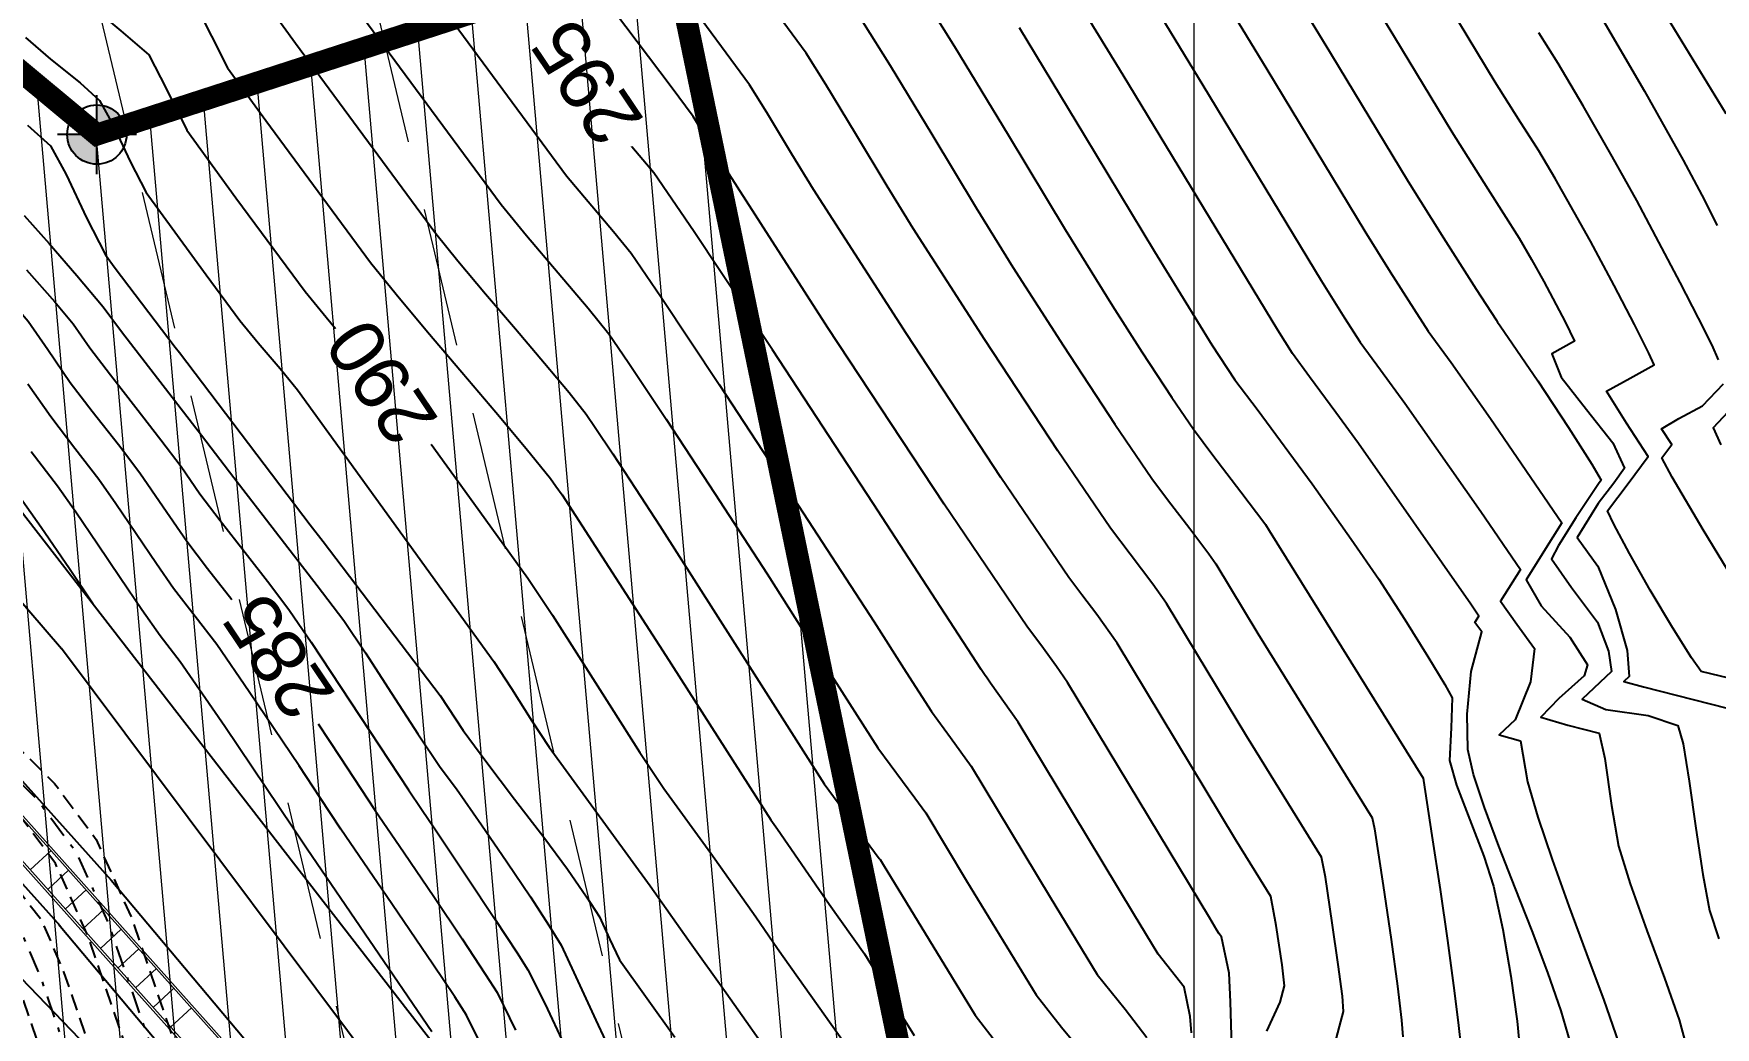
# Model space of a CAD drawing. Header units: metres. Extents: x 62264 to 62602, y 108404 to 109101.
# Drawn here: x 62473.59 to 62511.87, y 108552.24 to 108574.86 of the extents above; entities that cross this region are included whole.
import ezdxf
from ezdxf.enums import TextEntityAlignment as Align

# ---------------------------------------------------------------- set-up
doc = ezdxf.new("R2010")
doc.units = ezdxf.units.M
doc.header["$MEASUREMENT"] = 0
for name, pattern in [('NASCOSTA', [9.525, 6.35, -3.175]), ('TRATTEGGIATA2', [0.375, 0.25, -0.125]), ('TRATTOPUNTO2', [0.5, 0.25, -0.125, 0, -0.125])]:
    doc.linetypes.add(name, pattern=pattern)
for name, color, linetype, lineweight in [('0__Symbol', 7, 'Continuous', 25), ('0_Col__Red_0.50', 14, 'Continuous', 50), ('0_Hatch', 2, 'Continuous', 9)]:
    doc.layers.add(name, color=color, linetype=linetype, lineweight=lineweight)
for name, color, linetype in [('Bâti', 7, 'Continuous'), ('CANALISATION', 2, 'Continuous'), ('Conduite 1000', 170, 'Continuous'), ('coordinate', 2, 'Continuous'), ('curve livello 1m', 2, 'Continuous'), ('curve livello 5m', 7, 'Continuous'), ('LIN025CO', 7, 'Continuous'), ('LINCOLO-ROSSO-025', 10, 'Continuous'), ('Per+Mod Surf', 7, 'Continuous'), ('Strade', 7, 'Continuous'), ('TalusHautBas', 7, 'Continuous')]:
    doc.layers.add(name, color=color, linetype=linetype)
doc.styles.add('ARIAL', font='arial.ttf')

# ---------------------------------------------------------------- blocks, each defined once
blk = doc.blocks.new('CONTORNO')
at = {"layer": 'LINCOLO-ROSSO-025', "linetype": 'NASCOSTA', "lineweight": 0, "ltscale": 0.5, "flags": 128}
blk.add_lwpolyline([(26.165, -94.334), (25.446, -93.474), (-6.877, 42.135), (-4.985, 41.623), (-4.907, 41.912), (-5.109, 41.967), (-4.481, 44.283), (-5.968, 44.686), (9.426, 101.471, 0.76503), (-27.561, 123.114), (-31.83, 118.918, 0.278191), (-69.079, 126.141), (-85.83, 120.005), (-86.105, 120.756), (-102.99, 114.571), (-98.153, 109.314), (-85.2, 114.059), (-84.427, 113.219), (-89.144, 103.05), (-84.307, 97.793), (-77.785, 111.855), (-78.51, 112.191), (-77.184, 115.052, -0.198912), (-74.368, 117.643), (-67.474, 120.163, -0.281645), (-36.074, 114.45, 0.175507), (-40.663, 100.044), (-40.374, 92.645, 0.034114), (-43.469, 92.01), (-53.105, 89.338), (-53.319, 90.109), (-70.647, 85.303), (-66.249, 79.674), (-52.956, 83.36), (-52.253, 82.461), (-57.773, 72.704), (-53.908, 67.757), (-53.375, 67.075), (-47.588, 77.303), (-45.683, 80.67), (-46.38, 81.064), (-46.314, 81.181, -0.14195), (-42.731, 84.682), (-41.604, 85.286, -0.165813), (-34.47, 86.461, -0.072308), (-29.805, 84.968), (-22.578, 81.44), (16.586, -82.868), (15.866, -82.007), (19.27, -96.287), (18.407, -96.98), (19.153, -100.108), (27.051, -106.511), (29.932, -105.824), (28.44, -103.877), (26.165, -94.334)], format="xyb", close=True, dxfattribs=at)
blk = doc.blocks.new('LEV_PLAN')
h = blk.add_hatch(color=256)
h.dxf.hatch_style = 1
h.paths.add_polyline_path([(-0.135, 0), (0, 0), (0, 0.135, 0.414214)])
h.paths.add_polyline_path([(0, 0), (0, -0.135, 0.414214), (0.135, 0)])
for p, q in [((0, -0.18), (0, 0.18)), ((-0.18, 0), (0.18, 0))]:
    blk.add_line(p, q)
blk.add_circle((0, 0), 0.135)
at = {"lineweight": 30, "flags": 106}
blk.add_attdef('VALUE', text='', height=0.25, dxfattribs=at).set_placement((0, 0.3), align=Align.BOTTOM_CENTER)

msp = doc.modelspace()

# ---------------------------------------------------------------- hatches: boundary and pattern name
at = {"layer": '0_Hatch'}
h = msp.add_hatch(dxfattribs=at)
h.set_pattern_fill('ANSI31', color=80, scale=10, angle=50)
h.paths.add_polyline_path([(62442.323, 108573.649), (62456.71, 108587.8), (62475.029, 108572.561), (62488.11, 108576.805), (62493.781, 108549.443), (62532.883, 108500.608), (62517.169, 108487.597)])

# ---------------------------------------------------------------- linework, layer by layer
at = {"layer": '0_Col__Red_0.50', "color": 80, "const_width": 0.5}
msp.add_lwpolyline([(62442.323, 108573.649), (62456.71, 108587.8), (62475.029, 108572.561), (62488.11, 108576.805), (62493.781, 108549.443), (62532.883, 108500.608), (62517.169, 108487.597)], close=True, dxfattribs=at)
at = {"layer": 'Bâti', "linetype": 'Continuous'}
for p, q in [((62450.071, 108583.829), (62475.352, 108555.586)), ((62448.972, 108582.719), (62474.19, 108554.546)), ((62475.352, 108555.586), (62481.069, 108548.782)), ((62474.158, 108554.582), (62479.875, 108547.778))]:
    msp.add_line(p, q, dxfattribs=at)
at = {"layer": 'CANALISATION', "linetype": 'Continuous', "lineweight": 0}
for p, q in [((62449.219, 108582.968), (62478.257, 108550.428)), ((62473.51, 108555.823), (62473.986, 108556.26)), ((62473.91, 108555.375), (62474.385, 108555.812)), ((62474.309, 108554.927), (62474.785, 108555.364)), ((62474.709, 108554.48), (62475.184, 108554.917)), ((62475.109, 108554.032), (62475.584, 108554.469)), ((62475.508, 108553.584), (62475.984, 108554.021)), ((62475.908, 108553.137), (62476.383, 108553.574)), ((62476.307, 108552.689), (62476.783, 108553.126)), ((62476.707, 108552.241), (62477.182, 108552.678))]:
    msp.add_line(p, q, dxfattribs=at)
at = {"layer": 'CANALISATION', "linetype": 'Continuous', "lineweight": 0, "flags": 128}
for points in [[(62478.785, 108550.882), (62449.709, 108583.463)], [(62478.823, 108550.914), (62449.744, 108583.499)], [(62478.295, 108550.461), (62449.254, 108583.004)]]:
    msp.add_lwpolyline(points, dxfattribs=at)
at = {"layer": 'Conduite 1000', "linetype": 'TRATTEGGIATA2', "ltscale": 1.5, "flags": 128}
for points, elevation in [([(62462.951, 108569.266), (62468.482, 108563.313), (62474.066, 108557.787), (62475.014, 108556.513), (62475.806, 108554.754), (62477.042, 108551.158), (62484.673, 108530.139), (62485.796, 108527.96), (62486.539, 108527.03), (62496.147, 108515.461), (62498.015, 108513.188), (62499.314, 108511.67), (62499.508, 108511.447), (62501.86, 108508.75), (62502.044, 108508.532), (62503.096, 108507.296), (62503.169, 108507.21), (62506.669, 108502.962), (62510.917, 108497.796), (62515.172, 108492.623), (62520.198, 108486.553), (62525.225, 108480.482), (62530.361, 108474.313), (62535.499, 108468.144), (62540.212, 108462.497), (62544.926, 108456.851), (62565.713, 108432.084), (62567.128, 108430.36), (62568.411, 108428.898), (62569.163, 108427.961), (62570.114, 108426.834), (62570.457, 108426.45), (62575.082, 108420.662), (62582.399, 108411.97), (62582.754, 108410.872), (62581.736, 108410.542), (62581.445, 108411.441), (62574.254, 108419.984), (62569.64, 108425.759), (62569.306, 108426.133), (62568.337, 108427.281), (62567.592, 108428.209), (62566.312, 108429.667), (62564.89, 108431.401), (62544.106, 108456.164), (62539.391, 108461.812), (62534.677, 108467.459), (62529.539, 108473.629), (62524.402, 108479.799), (62519.374, 108485.87), (62514.347, 108491.942), (62510.09, 108497.117), (62505.844, 108502.281), (62502.347, 108506.525), (62502.28, 108506.604), (62501.229, 108507.839), (62501.048, 108508.052), (62498.701, 108510.744), (62498.504, 108510.971), (62497.195, 108512.501), (62495.322, 108514.78), (62485.71, 108526.354), (62484.894, 108527.375), (62483.691, 108529.709), (62476.034, 108550.802), (62474.81, 108554.36), (62474.086, 108555.967), (62473.256, 108557.084), (62467.714, 108562.568), (62462.167, 108568.537)], 279.04), ([(62463.405, 108565.574), (62465.133, 108563.791), (62469.02, 108559.793), (62472.915, 108555.789), (62473.768, 108554.683), (62474.27, 108553.501), (62475.053, 108551.212), (62475.959, 108548.424), (62476.864, 108545.64), (62482.403, 108528.776), (62483.598, 108526.257), (62484.158, 108525.609), (62494.437, 108513.44), (62495.976, 108511.575), (62496.99, 108510.456), (62498.469, 108508.942), (62499.969, 108507.403), (62500.142, 108507.214), (62501.341, 108505.952), (62503.051, 108503.871), (62504.767, 108501.782), (62509.889, 108495.622), (62515.014, 108489.461), (62518.195, 108485.622), (62525.264, 108477.098), (62530.391, 108470.978), (62534.032, 108466.633), (62535.529, 108464.845), (62535.642, 108464.708), (62536.737, 108463.404), (62545.242, 108453.253), (62545.418, 108453.044), (62561.204, 108434.247), (62563.166, 108431.887), (62565.561, 108428.98), (62566.396, 108428.011), (62567.418, 108426.731), (62568.805, 108425.067), (62572.623, 108420.422), (62576.608, 108415.646), (62580.658, 108410.792), (62581.152, 108409.337), (62580.139, 108408.993), (62579.709, 108410.26), (62575.787, 108414.96), (62571.799, 108419.739), (62567.981, 108424.384), (62566.589, 108426.054), (62565.572, 108427.328), (62564.743, 108428.291), (62562.342, 108431.205), (62560.383, 108433.561), (62544.599, 108452.356), (62544.422, 108452.566), (62535.917, 108462.716), (62534.82, 108464.023), (62534.706, 108464.161), (62533.211, 108465.946), (62529.571, 108470.291), (62524.442, 108476.413), (62517.372, 108484.939), (62514.19, 108488.777), (62509.066, 108494.938), (62503.943, 108501.1), (62502.224, 108503.191), (62500.538, 108505.243), (62499.359, 108506.485), (62499.192, 108506.668), (62497.703, 108508.194), (62496.211, 108509.723), (62495.167, 108510.875), (62493.616, 108512.754), (62483.344, 108524.914), (62482.694, 108525.668), (62481.407, 108528.378), (62475.846, 108545.308), (62474.941, 108548.093), (62474.037, 108550.874), (62473.27, 108553.119), (62472.836, 108554.139), (62472.105, 108555.087), (62468.252, 108559.048), (62464.365, 108563.045), (62462.637, 108564.829)], 277.833)]:
    msp.add_lwpolyline(points, close=True, dxfattribs=dict(at, elevation=elevation))
at = {"layer": 'Conduite 1000', "linetype": 'TRATTOPUNTO2', "ltscale": 2, "flags": 128}
for points, elevation in [([(62462.559, 108568.901), (62468.098, 108562.94), (62473.661, 108557.435), (62474.55, 108556.24), (62475.308, 108554.557), (62476.538, 108550.98), (62484.182, 108529.924), (62485.345, 108527.667), (62486.124, 108526.692), (62495.734, 108515.121), (62497.605, 108512.844), (62498.909, 108511.32), (62499.105, 108511.096), (62501.454, 108508.401), (62501.636, 108508.186), (62502.688, 108506.95), (62502.758, 108506.868), (62506.256, 108502.622), (62510.504, 108497.456), (62514.759, 108492.282), (62519.786, 108486.211), (62524.813, 108480.14), (62529.95, 108473.971), (62535.088, 108467.802), (62539.801, 108462.154), (62544.516, 108456.507), (62565.301, 108431.742), (62566.72, 108430.013), (62568.001, 108428.553), (62568.75, 108427.621), (62569.71, 108426.484), (62570.049, 108426.105), (62574.668, 108420.323), (62581.922, 108411.705), (62582.245, 108410.707)], 279.04), ([(62463.021, 108565.201), (62464.749, 108563.418), (62468.636, 108559.42), (62472.51, 108555.438), (62473.302, 108554.411), (62473.77, 108553.31), (62474.545, 108551.043), (62475.45, 108548.258), (62476.355, 108545.474), (62481.905, 108528.577), (62483.146, 108525.962), (62483.751, 108525.261), (62494.026, 108513.097), (62495.571, 108511.225), (62496.601, 108510.09), (62498.086, 108508.568), (62499.58, 108507.036), (62499.751, 108506.85), (62500.939, 108505.597), (62502.637, 108503.531), (62504.355, 108501.441), (62509.478, 108495.28), (62514.602, 108489.119), (62517.784, 108485.281), (62524.853, 108476.755), (62529.981, 108470.634), (62533.622, 108466.289), (62535.117, 108464.503), (62535.231, 108464.366), (62536.327, 108463.06), (62544.832, 108452.909), (62545.008, 108452.7), (62560.794, 108433.904), (62562.754, 108431.546), (62565.152, 108428.636), (62565.984, 108427.67), (62567.003, 108426.392), (62568.393, 108424.725), (62572.211, 108420.08), (62576.198, 108415.303), (62580.184, 108410.526), (62580.646, 108409.165)], 277.833)]:
    msp.add_lwpolyline(points, dxfattribs=dict(at, elevation=elevation))
at = {"layer": 'coordinate', "linetype": 'Continuous', "lineweight": 0}
msp.add_line((62500, 108696.995), (62500, 108403.974), dxfattribs=at)
at = {"layer": 'curve livello 1m', "flags": 128}
for points in [[(62500.867, 108551.532), (62500.83, 108552.814), (62500.83, 108552.814), (62500.801, 108553.473), (62500.63, 108554.296), (62500.575, 108554.366), (62500.522, 108554.452), (62500.36, 108554.722), (62497.125, 108560.084), (62496.87, 108560.453), (62496.515, 108560.946), (62496.515, 108560.946), (62496.209, 108561.35), (62494.311, 108564.148), (62491.669, 108568.164), (62489.076, 108572.193), (62489.076, 108572.193), (62488.598, 108572.976), (62488.102, 108573.65), (62482.892, 108580.547)], [(62480.903, 108578.161), (62485.721, 108571.626), (62486.208, 108571.037), (62486.785, 108570.358), (62487.193, 108569.858), (62487.873, 108568.862), (62489.193, 108566.87), (62490.896, 108564.275), (62492.721, 108561.472), (62493.45, 108560.326), (62494.025, 108559.424), (62494.462, 108558.832), (62494.93, 108558.183), (62496.724, 108555.198), (62497.799, 108553.441), (62498.432, 108552.647), (62498.929, 108552.006)], [(62503.18, 108551.767), (62503.407, 108552.601), (62503.377, 108552.949), (62503.284, 108553.669), (62503.149, 108554.619), (62502.99, 108555.654), (62502.99, 108555.654), (62502.906, 108556.114), (62501.202, 108558.859), (62499.375, 108561.886), (62499.063, 108562.327), (62498.548, 108563.007), (62498.098, 108563.603), (62498.098, 108563.603), (62496.904, 108565.364), (62495.241, 108567.891), (62493.609, 108570.426), (62493.609, 108570.426), (62493.016, 108571.39), (62492.293, 108572.587), (62491.619, 108573.701), (62491.171, 108574.417), (62491.171, 108574.417), (62488.643, 108577.856)], [(62508.572, 108551.883), (62508.36, 108552.616), (62508.056, 108553.483), (62507.696, 108554.432), (62507.313, 108555.41), (62506.941, 108556.364), (62506.614, 108557.242), (62506.366, 108557.991), (62506.23, 108558.559), (62506.23, 108558.559), (62506.218, 108559.363), (62506.308, 108560.341), (62506.308, 108560.341), (62506.553, 108561.238), (62506.396, 108561.454), (62506.487, 108561.601), (62506.305, 108561.867), (62503.744, 108565.529), (62503.229, 108566.233), (62502.626, 108567.047), (62502.239, 108567.58), (62502.239, 108567.58), (62501.905, 108568.109), (62498.386, 108573.913), (62496.317, 108577.298)], [(62497.969, 108577.363), (62500.201, 108573.69), (62502.896, 108569.237), (62503.428, 108568.388), (62503.785, 108567.834), (62504.243, 108567.207), (62504.799, 108566.45), (62504.799, 108566.45), (62506.527, 108563.981), (62507.43, 108562.663), (62506.977, 108561.938), (62507.349, 108561.414), (62507.753, 108560.865), (62507.661, 108560.101), (62507.31, 108559.237), (62506.949, 108558.896), (62507.433, 108558.763), (62507.594, 108557.826), (62507.829, 108557.023), (62508.154, 108556.059), (62508.536, 108554.999), (62508.938, 108553.909), (62509.326, 108552.852), (62509.664, 108551.893)], [(62499.808, 108577.093), (62501.656, 108574.052), (62503.886, 108570.366), (62504.467, 108569.436), (62505.002, 108568.592), (62505.33, 108568.087), (62505.855, 108567.372), (62506.748, 108566.095), (62508.372, 108563.726), (62507.964, 108563.072), (62507.558, 108562.421), (62507.906, 108561.834), (62508.554, 108561.119), (62508.954, 108560.493), (62508.885, 108560.239), (62508.304, 108559.724), (62507.894, 108559.3), (62508.51, 108559.117), (62509.222, 108558.937), (62509.351, 108558.355), (62509.504, 108557.284), (62509.666, 108556.362), (62509.931, 108555.5), (62510.31, 108554.443), (62510.71, 108553.356), (62511.043, 108552.406), (62511.217, 108551.76)], [(62480.226, 108576.402), (62484.234, 108570.966), (62484.809, 108570.265), (62485.53, 108569.414), (62486.214, 108568.606), (62486.68, 108568.028), (62487.122, 108567.379), (62487.983, 108566.081), (62489.093, 108564.39), (62490.282, 108562.562), (62491.692, 108560.346), (62492.806, 108558.603), (62493.65, 108557.458), (62493.893, 108557.121), (62494.825, 108555.57), (62496.411, 108552.978), (62496.988, 108552.239), (62497.679, 108551.399)], [(62503.485, 108576.554), (62504.565, 108574.777), (62505.868, 108572.623), (62506.692, 108571.325), (62507.4, 108570.206), (62507.685, 108569.717), (62507.966, 108569.215), (62508.451, 108568.299), (62508.664, 108567.858), (62508.145, 108567.568), (62508.355, 108567.035), (62508.935, 108566.299), (62509.535, 108565.547), (62509.802, 108564.965), (62509.555, 108564.628), (62509.202, 108564.161), (62508.72, 108563.389), (62509.192, 108562.736), (62509.596, 108561.749), (62509.86, 108560.818), (62509.905, 108560.225), (62509.783, 108560.11), (62510.235, 108559.986), (62511.36, 108559.703), (62512.138, 108559.504)], [(62501.66, 108552.152), (62501.959, 108552.809), (62501.959, 108552.809), (62502.061, 108553.183), (62502.006, 108553.663), (62501.874, 108554.553), (62501.874, 108554.553), (62501.753, 108555.218), (62500.947, 108556.516), (62498.25, 108560.985), (62497.789, 108561.636), (62497.45, 108562.084), (62497.154, 108562.476), (62497.154, 108562.476), (62495.607, 108564.756), (62493.455, 108568.028), (62491.343, 108571.31), (62491.343, 108571.31), (62490.847, 108572.118), (62490.277, 108573.063), (62489.884, 108573.696), (62489.884, 108573.696), (62488.373, 108575.753)], [(62477.327, 108575.413), (62477.641, 108574.803), (62478.002, 108574.08), (62478.872, 108572.884), (62481.259, 108569.647), (62481.842, 108568.926), (62482.557, 108568.072), (62483.335, 108567.154), (62484.107, 108566.244), (62484.802, 108565.413), (62485.35, 108564.732), (62485.478, 108564.554), (62485.618, 108564.36), (62487.982, 108560.699), (62490.366, 108556.96), (62490.521, 108556.75), (62491.696, 108555.044), (62492.5, 108553.907), (62492.877, 108553.295), (62493.307, 108552.575), (62493.634, 108552.052)], [(62478.928, 108575.497), (62479.549, 108574.643), (62482.746, 108570.307), (62483.248, 108569.688), (62483.877, 108568.939), (62484.559, 108568.137), (62485.218, 108567.36), (62485.778, 108566.688), (62486.166, 108566.198), (62486.372, 108565.896), (62486.773, 108565.291), (62487.29, 108564.504), (62487.844, 108563.652), (62489.934, 108560.367), (62491.586, 108557.781), (62492.838, 108556.084), (62492.856, 108556.059), (62492.926, 108555.943), (62495.022, 108552.515), (62495.56, 108551.815)], [(62509.203, 108575.357), (62510.251, 108573.548), (62511.133, 108571.979), (62511.559, 108571.179), (62511.912, 108570.494)], [(62492.457, 108575.137), (62493.085, 108574.134), (62494.03, 108572.572), (62495.043, 108570.893), (62495.876, 108569.543), (62497.027, 108567.754), (62498.2, 108565.971), (62499.043, 108564.729), (62499.397, 108564.255), (62499.905, 108563.591), (62500.337, 108563.018), (62500.501, 108562.787), (62501.457, 108561.202), (62504.059, 108557.01), (62504.106, 108556.754), (62504.305, 108555.466), (62504.485, 108554.235), (62504.63, 108553.174), (62504.725, 108552.397), (62504.754, 108552.018)], [(62496.018, 108575), (62497.505, 108572.542), (62499.099, 108569.901), (62500.408, 108567.777), (62500.932, 108566.981), (62501.438, 108566.313), (62502.688, 108564.607), (62503.576, 108563.351), (62504.204, 108562.44), (62504.798, 108561.523), (62505.326, 108560.682), (62505.712, 108560.044), (62505.876, 108559.735), (62505.852, 108559.054), (62505.813, 108558.313), (62505.978, 108557.749), (62506.278, 108556.963), (62506.596, 108556.136), (62506.818, 108555.45), (62507.028, 108554.465), (62507.212, 108553.403), (62507.353, 108552.374), (62507.436, 108551.487)], [(62512.395, 108560.133), (62511.541, 108560.34), (62511.541, 108560.34), (62511.322, 108560.649), (62510.893, 108561.336), (62510.383, 108562.193), (62510.383, 108562.193), (62509.914, 108563.022), (62509.555, 108563.69), (62509.414, 108563.997), (62509.414, 108563.997), (62509.88, 108564.619), (62510.337, 108565.234), (62509.843, 108565.994), (62509.393, 108566.717), (62509.393, 108566.717), (62509.929, 108567.017), (62510.472, 108567.319), (62510.472, 108567.319), (62510.355, 108567.588), (62510.029, 108568.234), (62509.562, 108569.128), (62509.022, 108570.136), (62509.022, 108570.136), (62508.655, 108570.796), (62508.219, 108571.559), (62507.846, 108572.194), (62507.846, 108572.194), (62507.39, 108572.915), (62506.859, 108573.751), (62506.859, 108573.751), (62506.02, 108575.139)], [(62511.941, 108567.437), (62511.792, 108567.767), (62511.486, 108568.381), (62511.069, 108569.192), (62510.584, 108570.113), (62510.077, 108571.057), (62510.077, 108571.057), (62509.52, 108572.06), (62508.859, 108573.218), (62508.292, 108574.182), (62508.292, 108574.182), (62507.85, 108574.88)], [(62473.406, 108574.768), (62473.97, 108574.282), (62474.647, 108573.741), (62475.089, 108573.341), (62475.39, 108572.79), (62475.786, 108571.952), (62476.151, 108571.245), (62477.518, 108569.366), (62478.284, 108568.327), (62478.701, 108567.822), (62479.198, 108567.235), (62479.597, 108566.75), (62481.732, 108563.792), (62484.062, 108560.565), (62484.464, 108559.948), (62484.928, 108559.217), (62485.322, 108558.613), (62487.624, 108555.455), (62488.494, 108554.222), (62489.353, 108553.023), (62490.5, 108551.401)], [(62473.448, 108572.777), (62473.971, 108572.305), (62474.326, 108571.654), (62474.794, 108570.663), (62475.225, 108569.827), (62475.448, 108569.521), (62476.811, 108567.723), (62476.907, 108567.6), (62479.884, 108563.678), (62480.178, 108563.297), (62482.842, 108559.791), (62483.363, 108558.998), (62483.88, 108558.297), (62484.538, 108557.435), (62485.203, 108556.566), (62485.74, 108555.839), (62486.174, 108555.206), (62486.466, 108554.751), (62486.697, 108554.253), (62486.921, 108553.773), (62488.182, 108552.013)], [(62473.371, 108570.719), (62473.94, 108570.083), (62474.574, 108569.35), (62475.168, 108568.639), (62475.591, 108568.082), (62477.411, 108565.72), (62478.145, 108564.753), (62480.043, 108562.293), (62480.646, 108561.499), (62481.143, 108560.761), (62481.736, 108559.843), (62482.333, 108558.918), (62482.84, 108558.163), (62483.216, 108557.663), (62483.784, 108556.85), (62484.363, 108556.003), (62484.895, 108555.205), (62485.324, 108554.544), (62485.593, 108554.104), (62485.885, 108553.487), (62486.386, 108552.398), (62486.824, 108551.458)], [(62473.428, 108569.479), (62474.068, 108568.754), (62474.492, 108568.251), (62474.867, 108567.708), (62475.335, 108567.089), (62475.912, 108566.35), (62476.486, 108565.614), (62476.946, 108565.006), (62477.374, 108564.381), (62477.834, 108563.773), (62478.401, 108563.046), (62478.965, 108562.323), (62479.416, 108561.725), (62479.907, 108561.004), (62481.021, 108559.311), (62482.119, 108557.643), (62482.42, 108557.201), (62482.723, 108556.756), (62483.437, 108555.686), (62484.094, 108554.694), (62484.594, 108553.93), (62484.838, 108553.545), (62485.23, 108552.762), (62485.661, 108551.842)], [(62483.852, 108551.688), (62483.444, 108552.513), (62483.174, 108552.929), (62482.676, 108553.678), (62482.676, 108553.678), (62481.627, 108555.217), (62480.583, 108556.748), (62480.583, 108556.748), (62480.113, 108557.463), (62479.636, 108558.188), (62479.636, 108558.188), (62478.496, 108559.876), (62477.756, 108560.951), (62477.756, 108560.951), (62477.267, 108561.587), (62476.773, 108562.23), (62476.773, 108562.23), (62476.383, 108562.789), (62475.922, 108563.472), (62475.462, 108564.154), (62475.073, 108564.712), (62475.073, 108564.712), (62474.529, 108565.418), (62473.98, 108566.132), (62473.98, 108566.132), (62473.459, 108566.883)], [(62512.27, 108562.437), (62511.589, 108563.562), (62510.884, 108564.759), (62510.884, 108564.759), (62510.647, 108565.2), (62510.873, 108565.503), (62510.642, 108565.866), (62511.038, 108566.1), (62511.578, 108566.389), (62511.578, 108566.389), (62512.054, 108566.885)], [(62512.262, 108566.363), (62511.817, 108565.887), (62511.99, 108565.497)], [(62473.536, 108565.344), (62474.136, 108564.564), (62474.553, 108563.97), (62475.045, 108563.245), (62475.562, 108562.476), (62476.054, 108561.75), (62476.472, 108561.154), (62476.926, 108560.564), (62477.94, 108559.092), (62479.5, 108556.78), (62479.815, 108556.301), (62481.231, 108554.225), (62482.653, 108552.139)], [(62473.2, 108564.417), (62473.76, 108563.625), (62474.405, 108562.684), (62474.941, 108561.876)]]:
    msp.add_lwpolyline(points, dxfattribs=at)
at = {"layer": 'curve livello 5m', "flags": 128}
for points in [[(62469.492, 108581.629), (62470.241, 108580.837), (62470.717, 108580.279), (62471.292, 108579.578), (62471.886, 108578.849), (62472.418, 108578.204), (62472.807, 108577.757), (62472.807, 108577.757), (62473.236, 108577.349), (62473.666, 108576.94), (62473.666, 108576.94), (62474.269, 108576.215), (62474.831, 108575.545), (62474.831, 108575.545), (62475.575, 108574.921), (62476.208, 108574.377), (62476.208, 108574.377), (62476.613, 108573.592), (62477.076, 108572.662), (62477.076, 108572.662), (62478.195, 108571.125), (62479.771, 108568.987), (62480.245, 108568.404), (62480.463, 108568.145)], [(62501.647, 108576.824), (62503.11, 108574.415), (62504.877, 108571.494), (62504.877, 108571.494), (62505.681, 108570.208), (62506.421, 108569.04), (62506.876, 108568.341), (62506.876, 108568.341), (62506.911, 108568.293), (62506.97, 108568.208), (62507.828, 108566.956), (62508.522, 108565.894), (62509.055, 108565.057), (62509.267, 108564.696), (62509.267, 108564.696), (62509.205, 108564.613), (62508.69, 108563.838), (62508.295, 108563.205), (62508.139, 108562.905), (62508.139, 108562.905), (62508.59, 108562.252), (62509.183, 108561.462), (62509.183, 108561.462), (62509.434, 108560.799), (62509.503, 108560.334), (62509.503, 108560.334), (62508.839, 108559.705), (62509.374, 108559.476), (62510.336, 108559.335), (62511.011, 108559.111), (62511.011, 108559.111), (62511.133, 108558.694), (62511.271, 108557.839), (62511.421, 108556.771), (62511.579, 108555.715), (62511.737, 108554.897), (62511.737, 108554.897), (62511.949, 108554.254)], [(62493.744, 108575.858), (62494.552, 108574.567), (62495.768, 108572.557), (62497.071, 108570.397), (62498.142, 108568.66), (62498.142, 108568.66), (62498.813, 108567.618), (62499.496, 108566.579), (62499.987, 108565.855), (62499.987, 108565.855), (62500.432, 108565.261), (62501.069, 108564.427), (62501.611, 108563.709), (62501.611, 108563.709), (62501.626, 108563.688), (62501.712, 108563.545), (62505.213, 108557.906), (62505.222, 108557.855), (62505.417, 108556.607), (62505.601, 108555.376), (62505.767, 108554.217), (62505.908, 108553.188), (62506.016, 108552.344), (62506.082, 108551.741)], [(62510.437, 108575.778), (62512.109, 108573.04)], [(62469.492, 108572.96), (62469.754, 108572.648), (62471.565, 108570.509), (62471.676, 108570.367), (62472.271, 108569.678), (62472.976, 108568.884), (62473.462, 108568.314), (62473.462, 108568.314), (62473.911, 108567.665), (62474.423, 108566.92), (62474.423, 108566.92), (62474.922, 108566.265), (62475.518, 108565.504), (62476.01, 108564.859), (62476.01, 108564.859), (62476.541, 108564.083), (62477.074, 108563.305), (62477.074, 108563.305), (62477.549, 108562.681), (62478.097, 108561.98)], [(62499.945, 108552.113), (62499.917, 108552.485), (62499.779, 108553.151), (62499.187, 108553.903), (62498.623, 108554.825), (62496.886, 108557.715), (62496, 108559.184), (62495.371, 108560.073), (62495.274, 108560.206), (62495.245, 108560.246), (62495.159, 108560.381), (62492.698, 108564.161), (62490.403, 108567.659), (62488.623, 108570.344), (62487.707, 108571.687), (62487.208, 108572.286), (62487.204, 108572.292)], [(62482.64, 108565.51), (62483.605, 108564.173), (62484.84, 108562.462), (62485.396, 108561.621), (62486.053, 108560.594), (62486.741, 108559.508), (62487.39, 108558.493), (62487.931, 108557.675), (62487.931, 108557.675), (62489.005, 108556.202), (62490.03, 108554.751), (62490.524, 108554.034), (62492.204, 108551.659)], [(62480.066, 108559.148), (62480.567, 108558.387), (62481.351, 108557.195), (62481.351, 108557.195), (62482.024, 108556.209), (62482.7, 108555.217), (62482.7, 108555.217), (62483.343, 108554.251), (62483.877, 108553.441), (62484.141, 108553.029), (62484.141, 108553.029), (62484.559, 108552.172)]]:
    msp.add_lwpolyline(points, dxfattribs=at)
at = {"layer": 'LIN025CO', "linetype": 'Continuous'}
msp.add_line((62469.779, 108568.539), (62484.853, 108549.08), dxfattribs=at)
at = {"layer": 'Per+Mod Surf', "linetype": 'Continuous'}
msp.add_line((62469.779, 108568.539), (62484.853, 108549.08), dxfattribs=at)
at = {"layer": 'Strade', "linetype": 'Continuous'}
msp.add_line((62462.477, 108574.533), (62474.22, 108560.86), dxfattribs=at)
at = {"layer": 'Strade', "linetype": 'Continuous', "flags": 128}
msp.add_lwpolyline([(62587, 108413.385), (62585.004, 108416.502), (62581.122, 108421.803), (62575.885, 108428.664), (62569.08, 108438.559), (62563.351, 108447.862), (62557.689, 108457.256), (62552.793, 108466.305), (62545.476, 108474.614), (62540.845, 108480.264), (62530.933, 108491.595), (62521.666, 108502.189), (62513.625, 108512.332), (62502.386, 108525.616), (62492.96, 108537.156), (62482.892, 108549.268), (62474.22, 108560.86)], dxfattribs=at)
at = {"layer": 'TalusHautBas', "linetype": 'Continuous'}
msp.add_line((62477.075, 108549.448), (62463.936, 108563.075), dxfattribs=at)

# ---------------------------------------------------------------- block references
at = {"layer": '0__Symbol', "xscale": 5, "yscale": 5, "zscale": 5, "rotation": 90}
msp.add_blockref('LEV_PLAN', (62475.029, 108572.561), dxfattribs=at)
at = {"layer": 'LINCOLO-ROSSO-025', "linetype": 'Continuous', "lineweight": 0}
msp.add_blockref('CONTORNO', (62466.351, 108625.268), dxfattribs=at)

# ---------------------------------------------------------------- texts
at = {"layer": 'coordinate', "color": 1, "style": 'ARIAL'}
for s, p in [('295', (62485.881, 108575.304)), ('290', (62481.206, 108568.482)), ('285', (62478.861, 108562.232))]:
    msp.add_text(s, height=1.25, rotation=123.9617, dxfattribs=at).set_placement(p, align=Align.RIGHT)

doc.saveas('drawing.dxf')
